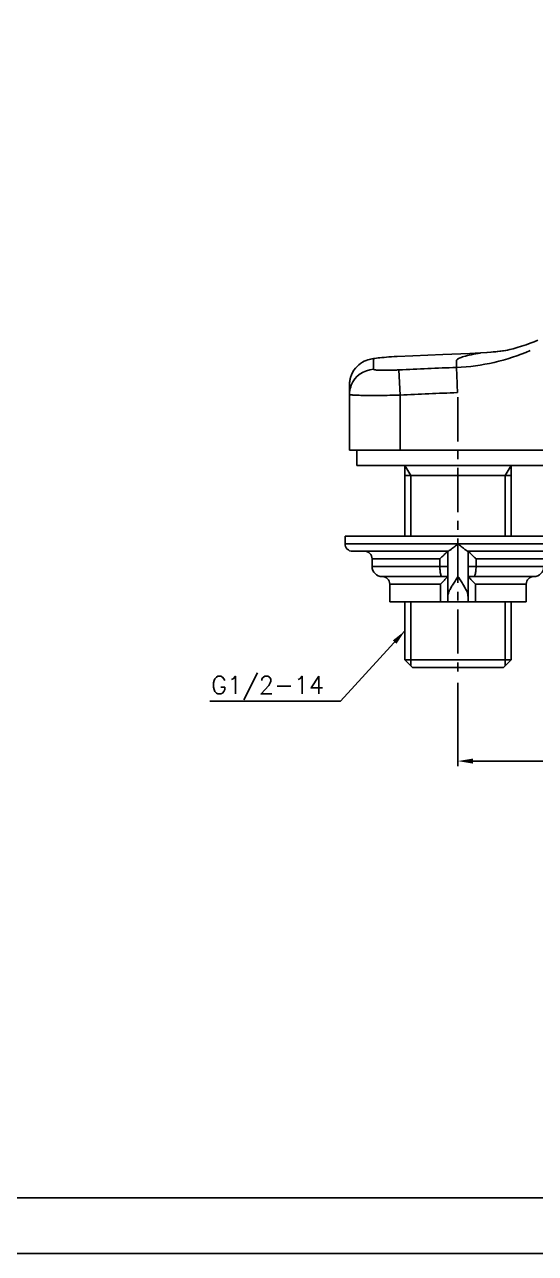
# Model space of a CAD drawing. Extents: x 25667 to 26261, y -2919 to -2499.
# Drawn here: x 25964.5 to 26065.6, y -2919.4 to -2676.3 of the extents above; entities that cross this region are included whole.
import ezdxf
from ezdxf.enums import TextEntityAlignment as Align

# ---------------------------------------------------------------- set-up
doc = ezdxf.new("R2010")
doc.units = 0
doc.header["$LTSCALE"] = 7
doc.header["$MEASUREMENT"] = 0
doc.linetypes.add('CENTER', pattern=[2, 1.25, -0.25, 0.25, -0.25])
doc.layers.get('0').update_dxf_attribs({"color": 2, "linetype": 'CONTINUOUS'})
for name, color, linetype in [('CENTER', 1, 'CENTER'), ('D', 2, 'CONTINUOUS'), ('DIM', 2, 'CONTINUOUS'), ('DWG', 7, 'CONTINUOUS'), ('TXT', 4, 'CONTINUOUS')]:
    doc.layers.add(name, color=color, linetype=linetype)
doc.styles.add('GHS', font='romans', dxfattribs={"bigfont": 'ghs'})
doc.dimstyles.new('STANDARD$7', dxfattribs={"dimtxt": 3.5, "dimasz": 3, "dimexe": 1, "dimexo": 1, "dimgap": 1, "dimtad": 1, "dimdec": 4, "dimzin": 0, "dimdsep": 46, "dimtxsty": 'GHS', "dimcen": 1, "dimclrd": 256, "dimclre": 256, "dimclrt": 2, "dimadec": 4, "dimazin": 0, "dimtfac": 1, "dimtdec": 4, "dimtmove": 2, "dimatfit": 2, "dimfxl": 1, "dimtolj": 1, "dimtzin": 0, "dimlwd": -1, "dimlwe": -1, "dimarcsym": 0})

# ---------------------------------------------------------------- blocks, each defined once
blk = doc.blocks.new('A$C18BB55CF')
at = {"layer": 'CENTER'}
blk.add_line((22.35, 55.5), (22.35, 0), dxfattribs=at)
at = {"layer": 'D'}
for p, q in [((11.85, 41.99), (13, 40)), ((32.85, 41.99), (31.7, 40))]:
    blk.add_line(p, q, dxfattribs=at)
at = {"layer": 'DWG'}
for p, q in [((11.85, 41.99), (11.85, 28)), ((32.85, 41.99), (32.85, 28)), ((22.35, 40), (11.85, 40)), ((22.35, 40), (32.85, 40)), ((0, 26.5), (0, 28)), ((0, 28), (44.7, 28)), ((44.7, 26.5), (44.7, 28)), ((0, 26.5), (44.7, 26.5)), ((20.39, 25), (1.5, 25)), ((20.35, 15), (20.35, 25)), ((43.2, 25), (24.31, 25)), ((24.35, 15), (24.35, 25)), ((5.35, 22), (5.35, 23.5)), ((5.35, 23.5), (18.77, 23.5)), ((5.35, 22), (20.35, 22)), ((18.77, 22), (18.77, 23.5)), ((24.35, 22), (39.35, 22)), ((25.93, 23.5), (25.93, 22)), ((25.93, 23.5), (39.35, 23.5)), ((39.35, 22), (39.35, 23.5)), ((7.35, 20), (20.35, 20)), ((24.35, 20), (37.35, 20)), ((8.85, 15), (8.85, 18.5)), ((8.85, 18.5), (18.87, 18.5)), ((18.87, 15), (18.87, 18.5)), ((25.83, 18.5), (25.83, 15)), ((25.83, 18.5), (35.85, 18.5)), ((35.85, 15), (35.85, 18.5)), ((8.85, 15), (35.85, 15)), ((11.85, 15), (11.85, 3.5)), ((32.85, 15), (32.85, 3.5)), ((11.85, 3.5), (13.35, 2)), ((32.83, 3.5), (11.85, 3.5)), ((32.85, 3.5), (31.35, 2)), ((31.35, 2), (13.35, 2))]:
    blk.add_line(p, q, dxfattribs=at)
at = {"layer": 'DWG', "color": 2}
for p, q in [((13, 28), (13, 40)), ((31.7, 28), (31.7, 40)), ((13, 2.35), (13, 15)), ((31.7, 2.35), (31.7, 15))]:
    blk.add_line(p, q, dxfattribs=at)
at = {"layer": 'DWG'}
for centre, radius, start, end in [((1.5, 26.5), 1.5, 180, 270), ((3.85, 23.5), 1.5, 0, 90), ((40.85, 23.5), 1.5, 90, 180), ((43.2, 26.5), 1.5, 270, 0), ((7.35, 22), 2, 180, 270), ((37.35, 22), 2, 270, 0), ((7.35, 18.5), 1.5, 0, 90), ((37.35, 18.5), 1.5, 90, 180)]:
    blk.add_arc(centre, radius, start, end, dxfattribs=at)
for points in [[(20.26, 24.94), (20.18, 24.87), (20.02, 24.72), (19.83, 24.53), (19.59, 24.3), (19.33, 24.03), (19.05, 23.76), (18.77, 23.5)], [(20.29, 24.97), (20.26, 24.94)], [(20.34, 25), (20.29, 24.97)], [(20.39, 25), (20.49, 25.03), (20.64, 25.13), (20.85, 25.28), (21.1, 25.48), (21.39, 25.71), (21.71, 25.97), (22.03, 26.24), (22.35, 26.5)], [(22.35, 26.5), (22.67, 26.24), (22.99, 25.97), (23.31, 25.71), (23.6, 25.48), (23.85, 25.28), (24.06, 25.13), (24.21, 25.03), (24.31, 25)], [(24.44, 24.94), (24.41, 24.97), (24.36, 25)], [(25.93, 23.5), (25.65, 23.76), (25.37, 24.04), (25.1, 24.3), (24.87, 24.53), (24.68, 24.72), (24.52, 24.87), (24.44, 24.94)], [(18.77, 22), (18.79, 21.48), (18.83, 21), (18.89, 20.59), (18.98, 20.27), (19.08, 20.07), (19.19, 20)], [(25.93, 22), (25.91, 21.48), (25.87, 21), (25.81, 20.59), (25.72, 20.27), (25.62, 20.07), (25.51, 20)], [(20.35, 20), (20.3, 19.97), (20.21, 19.87), (20.06, 19.72), (19.88, 19.53), (19.66, 19.3), (19.41, 19.04), (19.13, 18.76), (18.87, 18.5)], [(22.35, 20), (22.07, 19.58), (21.79, 19.15), (21.52, 18.73), (21.27, 18.32), (21.03, 17.91), (20.79, 17.46), (20.56, 16.96), (20.4, 16.48), (20.35, 16.08)], [(24.35, 16.08), (24.29, 16.49), (24.13, 16.99), (23.84, 17.6), (23.44, 18.31), (22.93, 19.12), (22.35, 20)], [(25.83, 18.5), (25.57, 18.76), (25.29, 19.04), (25.03, 19.3), (24.81, 19.53), (24.63, 19.72), (24.49, 19.87), (24.4, 19.97), (24.35, 20)]]:
    blk.add_spline(points, degree=3, dxfattribs=at)

msp = doc.modelspace()

# ---------------------------------------------------------------- linework, layer by layer
at = {"linetype": 'Continuous'}
msp.add_lwpolyline([(25667.47144, -2919.41134), (26261.47144, -2919.41134), (26261.47144, -2499.41134), (25667.47144, -2499.41134)], close=True, dxfattribs=at)
at = {"layer": 'DIM', "ltscale": 0.6}
for p, q in [((26050.24212, -2806.5192), (26050.24212, -2823.01846)), ((26053.24212, -2822.01846), (26149.28711, -2822.01846))]:
    msp.add_line(p, q, dxfattribs=at)
at = {"layer": 'DIM'}
msp.add_line((26001.12752, -2810.18409), (26026.97751, -2810.18409), dxfattribs=at)
at = {"layer": 'DIM', "ltscale": 0.6}
msp.add_solid([(26053.24212, -2821.51846), (26053.24212, -2822.51846), (26050.24212, -2822.01846)], dxfattribs=at)
at = {"layer": 'DWG'}
for p, q in [((26041.33701, -2741.83189), (26038.19078, -2741.98048)), ((26038.54744, -2741.96264), (26038.54783, -2741.97065)), ((26047.24265, -2741.57488), (26041.33701, -2741.83189)), ((26054.72245, -2741.29843), (26054.72235, -2741.28978)), ((26033.52843, -2744.51583), (26033.52843, -2742.51203)), ((26038.78816, -2749.6193), (26038.54873, -2744.64232)), ((26028.78711, -2747.49662), (26028.78711, -2747.49638)), ((26028.78711, -2747.49638), (26028.78711, -2747.49662)), ((26028.78711, -2760.52737), (26028.78711, -2747.49662)), ((26028.78711, -2747.49662), (26028.78711, -2760.52737)), ((26038.78218, -2760.52737), (26038.7885, -2749.6193)), ((26028.78711, -2760.52737), (26173.74212, -2760.52737)), ((26030.24212, -2763.52734), (26030.24212, -2760.52734)), ((26030.24212, -2763.52734), (26098.28711, -2763.52734))]:
    msp.add_line(p, q, dxfattribs=at)
for points in [[(26066.04581, -2738.7757), (26065.3137, -2739.07592), (26064.54023, -2739.37425), (26063.72505, -2739.66806), (26062.84041, -2739.96236), (26061.97057, -2740.22666), (26061.18046, -2740.44437), (26060.5133, -2740.61032), (26060.03713, -2740.71735), (26059.72418, -2740.78111), (26059.63022, -2740.79847)], [(26038.19078, -2741.98048), (26037.62702, -2742.0117), (26037.08301, -2742.04541), (26036.56393, -2742.08111), (26036.0738, -2742.11832), (26035.61476, -2742.15664), (26035.18803, -2742.19576), (26034.79496, -2742.23541), (26034.43586, -2742.27539), (26034.10727, -2742.31593), (26033.80616, -2742.35733), (26033.52527, -2742.40077), (26033.2589, -2742.44768), (26032.99217, -2742.50198), (26032.70772, -2742.57019), (26032.40215, -2742.65809), (26032.06107, -2742.77748), (26031.70025, -2742.93198), (26031.33574, -2743.12187), (26030.96887, -2743.35272), (26030.6094, -2743.62489), (26030.26232, -2743.94096), (26029.9357, -2744.30034), (26029.63634, -2744.70261), (26029.37232, -2745.14427), (26029.14964, -2745.62346), (26028.97532, -2746.13479), (26028.85474, -2746.67511), (26028.79362, -2747.24056), (26028.78711, -2747.49639)], [(26054.72228, -2741.28845), (26052.62326, -2741.36439), (26047.24265, -2741.57488)], [(26059.63022, -2740.79847), (26059.23023, -2740.85194), (26057.63258, -2741.0419), (26056.01028, -2741.19602), (26054.7223, -2741.28845)], [(26054.72235, -2741.28978), (26055.92263, -2741.20321), (26057.4925, -2741.05677), (26059.04093, -2740.87638), (26059.64772, -2740.79518)]]:
    msp.add_lwpolyline(points, dxfattribs=at)
for centre, radius, start, end in [((26048.37903, -2703.88483), 40.29129, 272.2440721, 293.6141973), ((26049.9589, -2670.49925), 70.96073, 275.8801553, 276.2805457), ((26100.34377, -4031.62607), 1288.46647, 92.241195, 92.74896857), ((26033.82106, -2747.50428), 5.03421, 171.6618027, 174.2324237), ((26033.81149, -2747.50255), 5.02448, 166.1203793, 171.6654791), ((26033.76442, -2747.49145), 4.97612, 164.7871928, 166.1144813), ((26033.7861, -2749.51296), 5.00371, 92.9504652, 158.3618601), ((26033.76207, -2747.49878), 4.97496, 174.2272292, 179.9752431)]:
    msp.add_arc(centre, radius, start, end, dxfattribs=at)
for points, knots in [([(26054.7224, -2741.29843), (26054.08695, -2741.39908), (26052.96947, -2741.59542), (26051.67995, -2741.89241), (26050.89191, -2742.14383), (26050.47956, -2742.31411), (26050.21688, -2742.46651), (26050.07446, -2742.59308), (26050.00491, -2742.68048), (26049.96378, -2742.76995), (26049.95236, -2742.85966), (26049.955, -2742.94673), (26049.95759, -2743.06379), (26049.95722, -2743.21218), (26049.95586, -2743.45489), (26049.95795, -2743.76627), (26049.95666, -2744.01748), (26049.9567, -2744.14521)], [0, 0, 0, 0, 0.299421188, 0.527943859, 0.615148046, 0.684031659, 0.735394883, 0.755414112, 0.772381937, 0.787050535, 0.800595485, 0.814035168, 0.8275919, 0.855089325, 0.883087561, 0.940552566, 1, 1, 1, 1]), ([(26049.95667, -2744.14521), (26049.95673, -2744.29568), (26049.98007, -2744.77751), (26050.01562, -2745.76494), (26050.07872, -2747.27489), (26050.12385, -2748.45347), (26050.14941, -2749.12641)], [0, 0, 0, 0, 0.090550901, 0.290182082, 0.594723037, 1, 1, 1, 1]), ([(26038.54896, -2744.64233), (26038.22253, -2744.65802), (26037.58198, -2744.68426), (26036.65172, -2744.70899), (26035.79398, -2744.7175), (26035.04269, -2744.71039), (26034.42493, -2744.68673), (26033.96814, -2744.65202), (26033.68912, -2744.60581), (26033.56199, -2744.56364), (26033.52813, -2744.53003), (26033.52823, -2744.51584)], [0, 0, 0, 0, 0.193940988, 0.380437734, 0.552258977, 0.702904935, 0.82645717, 0.918554775, 0.975936193, 0.991575458, 1, 1, 1, 1]), ([(26028.78719, -2749.46882), (26028.788, -2749.32152), (26028.81901, -2748.70876), (26028.96334, -2748.10111), (26029.13514, -2747.66794)], [0, 0, 0, 0, 0.240179384, 1, 1, 1, 1]), ([(26038.78816, -2749.6193), (26040.68127, -2749.5277), (26044.468, -2749.35502), (26048.25537, -2749.19619), (26050.14941, -2749.12641)], [0, 0, 0, 0, 0.499999934, 1, 1, 1, 1]), ([(26031.27258, -2749.67706), (26031.08482, -2749.6738), (26030.73111, -2749.66641), (26030.23439, -2749.65137), (26029.80771, -2749.63346), (26029.45222, -2749.61224), (26029.17748, -2749.58974), (26028.96841, -2749.56243), (26028.85967, -2749.5407), (26028.78696, -2749.51273), (26028.78711, -2749.49551)], [0, 0, 0, 0, 0.224933854, 0.423807863, 0.595029997, 0.737030538, 0.848678586, 0.929509772, 0.979365177, 1, 1, 1, 1]), ([(26038.7885, -2749.61924), (26037.41399, -2749.65282), (26034.90879, -2749.69441), (26032.40298, -2749.69672), (26031.27258, -2749.67706)], [0, 0, 0, 0, 0.548762011, 1, 1, 1, 1])]:
    msp.add_open_spline(points, degree=3, knots=knots, dxfattribs=at)
at = {"layer": 'TXT', "color": 4, "linetype": 'Continuous'}
msp.add_line((26247.47144, -2908.41134), (25693.47144, -2908.41134), dxfattribs=at)

# ---------------------------------------------------------------- block references
at = {"layer": 'DWG', "xscale": -1}
msp.add_blockref('A$C18BB55CF', (26072.59215, -2805.51919), dxfattribs=at)

# ---------------------------------------------------------------- texts
at = {"layer": 'DIM', "style": 'GHS'}
msp.add_text('G1/2-14', height=3.5, dxfattribs=at).set_placement((26001.38684, -2806.97168), align=Align.MIDDLE_LEFT)

# ---------------------------------------------------------------- leaders
at = {"layer": 'DIM'}
msp.add_leader([(26039.74212, -2796.2692), (26026.97751, -2810.18409)], dimstyle='STANDARD$7', override={"dimscale": 1, "dimexe": 2, "dimtad": 0}, dxfattribs=at)

doc.saveas('drawing.dxf')
